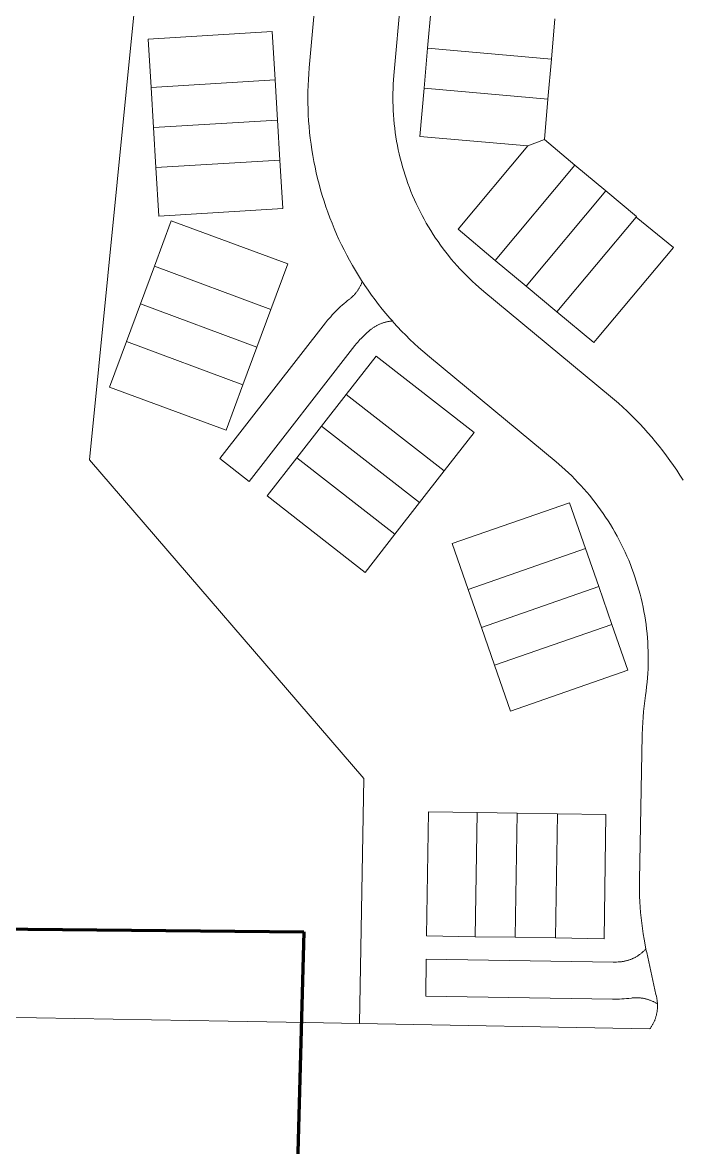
# Model space of a CAD drawing. Header units: feet. Extents: x 865220 to 2774701, y -2240498 to 961524.
# Drawn here: x 2768435 to 2768861, y 957282 to 958010 of the extents above; entities that cross this region are included whole.
import ezdxf

# ---------------------------------------------------------------- set-up
doc = ezdxf.new("R2010")
doc.units = ezdxf.units.FT
doc.header["$LTSCALE"] = 0.015
doc.header["$MEASUREMENT"] = 0
doc.layers.add('Parcels', color=7, linetype='Continuous', lineweight=0)
doc.layers.add('Route_3_PSAs', color=1, linetype='Continuous', lineweight=100)

msp = doc.modelspace()

# ---------------------------------------------------------------- linework, layer by layer
at = {"layer": 'Parcels', "lineweight": 5}
for p, q in [((2768620.62, 957980.34), (2768633.09, 958118.56)), ((2768687.86, 958113.62), (2768675.39, 957975.4)), ((2768515.11, 958094.34), (2768478.68, 957726.95)), ((2768699.4, 958018.95), (2768697.15, 957993.05)), ((2768779.42, 958011.99), (2768777.17, 957986.09)), ((2768596.74, 958003.83), (2768516.56, 957999.03)), ((2768516.56, 957999.03), (2768596.74, 958003.83)), ((2768598.62, 957972.56), (2768596.74, 958003.83)), ((2768596.74, 958003.83), (2768598.62, 957972.56)), ((2768518.44, 957967.75), (2768516.56, 957999.03)), ((2768694.89, 957967.15), (2768697.15, 957993.05)), ((2768777.17, 957986.09), (2768697.15, 957993.05)), ((2768774.92, 957960.19), (2768777.17, 957986.09)), ((2768777.17, 957986.09), (2768777.17, 957986.09)), ((2768620.32, 957976.56), (2768620.62, 957980.34)), ((2768518.44, 957967.75), (2768598.62, 957972.56)), ((2768600.17, 957946.61), (2768598.62, 957972.56)), ((2768598.62, 957972.56), (2768598.62, 957972.56)), ((2768598.62, 957972.56), (2768600.17, 957946.61)), ((2768619.9, 957968.98), (2768620.07, 957972.77)), ((2768620.07, 957972.77), (2768620.32, 957976.56)), ((2768675.17, 957972.58), (2768674.98, 957969.75)), ((2768675.39, 957975.4), (2768675.17, 957972.58)), ((2768518.44, 957967.75), (2768519.99, 957941.8)), ((2768519.99, 957941.8), (2768518.44, 957967.75)), ((2768619.75, 957961.39), (2768619.79, 957965.19)), ((2768619.79, 957965.19), (2768619.9, 957968.98)), ((2768674.77, 957964.08), (2768674.74, 957961.25)), ((2768674.85, 957966.91), (2768674.77, 957964.08)), ((2768674.98, 957969.75), (2768674.85, 957966.91)), ((2768694.89, 957967.15), (2768692.18, 957935.94)), ((2768694.89, 957967.15), (2768774.92, 957960.19)), ((2768694.89, 957967.15), (2768694.89, 957967.15)), ((2768619.77, 957957.6), (2768619.75, 957961.39)), ((2768619.86, 957953.81), (2768619.77, 957957.6)), ((2768674.74, 957961.25), (2768674.76, 957958.41)), ((2768674.76, 957958.41), (2768674.82, 957955.58)), ((2768772.64, 957934.03), (2768774.92, 957960.19)), ((2768774.92, 957960.19), (2768772.64, 957934.03)), ((2768620.01, 957950.01), (2768619.86, 957953.81)), ((2768620.23, 957946.23), (2768620.01, 957950.01)), ((2768674.82, 957955.58), (2768674.94, 957952.75)), ((2768674.94, 957952.75), (2768675.1, 957949.92)), ((2768675.1, 957949.92), (2768675.32, 957947.09)), ((2768600.17, 957946.61), (2768519.99, 957941.8)), ((2768519.99, 957941.8), (2768521.55, 957915.85)), ((2768521.55, 957915.85), (2768519.99, 957941.8)), ((2768601.73, 957920.66), (2768600.17, 957946.61)), ((2768600.17, 957946.61), (2768600.17, 957946.61)), ((2768620.52, 957942.44), (2768620.23, 957946.23)), ((2768620.88, 957938.67), (2768620.52, 957942.44)), ((2768675.32, 957947.09), (2768675.58, 957944.27)), ((2768675.58, 957944.27), (2768675.9, 957941.45)), ((2768675.9, 957941.45), (2768676.26, 957938.64)), ((2768621.3, 957934.9), (2768620.88, 957938.67)), ((2768621.78, 957931.13), (2768621.3, 957934.9)), ((2768676.26, 957938.64), (2768676.67, 957935.84)), ((2768676.67, 957935.84), (2768677.13, 957933.04)), ((2768692.18, 957935.94), (2768761.84, 957929.88)), ((2768761.84, 957929.88), (2768692.18, 957935.94)), ((2768772.64, 957934.03), (2768761.84, 957929.88)), ((2768792.36, 957917.54), (2768772.64, 957934.03)), ((2768772.64, 957934.03), (2768792.36, 957917.54)), ((2768622.33, 957927.38), (2768621.78, 957931.13)), ((2768622.95, 957923.63), (2768622.33, 957927.38)), ((2768677.13, 957933.04), (2768677.64, 957930.25)), ((2768677.64, 957930.25), (2768678.2, 957927.47)), ((2768678.2, 957927.47), (2768678.8, 957924.7)), ((2768761.84, 957929.88), (2768716.8, 957876.02)), ((2768716.8, 957876.02), (2768761.84, 957929.88)), ((2768601.73, 957920.66), (2768521.55, 957915.85)), ((2768603.6, 957889.38), (2768601.73, 957920.66)), ((2768601.73, 957920.66), (2768603.6, 957889.38)), ((2768601.73, 957920.66), (2768601.73, 957920.66)), ((2768623.63, 957919.9), (2768622.95, 957923.63)), ((2768624.38, 957916.18), (2768623.63, 957919.9)), ((2768678.8, 957924.7), (2768679.46, 957921.95)), ((2768679.46, 957921.95), (2768680.16, 957919.2)), ((2768521.55, 957915.85), (2768523.42, 957884.58)), ((2768625.19, 957912.48), (2768624.38, 957916.18)), ((2768626.06, 957908.78), (2768625.19, 957912.48)), ((2768680.16, 957919.2), (2768680.91, 957916.47)), ((2768680.91, 957916.47), (2768681.71, 957913.75)), ((2768681.71, 957913.75), (2768682.55, 957911.04)), ((2768740.84, 957855.92), (2768792.36, 957917.54)), ((2768792.36, 957917.54), (2768792.36, 957917.54)), ((2768792.36, 957917.54), (2768812.31, 957900.87)), ((2768627, 957905.11), (2768626.06, 957908.78)), ((2768628.01, 957901.45), (2768627, 957905.11)), ((2768682.55, 957911.04), (2768683.45, 957908.35)), ((2768683.45, 957908.35), (2768684.39, 957905.68)), ((2768684.39, 957905.68), (2768685.37, 957903.02)), ((2768629.08, 957897.81), (2768628.01, 957901.45)), ((2768630.21, 957894.19), (2768629.08, 957897.81)), ((2768685.37, 957903.02), (2768686.4, 957900.38)), ((2768686.4, 957900.38), (2768687.48, 957897.76)), ((2768687.48, 957897.76), (2768688.6, 957895.15)), ((2768812.31, 957900.87), (2768760.78, 957839.24)), ((2768812.31, 957900.87), (2768832.25, 957884.19)), ((2768812.31, 957900.87), (2768812.31, 957900.87)), ((2768631.4, 957890.58), (2768630.21, 957894.19)), ((2768632.66, 957887), (2768631.4, 957890.58)), ((2768688.6, 957895.15), (2768689.77, 957892.57)), ((2768689.77, 957892.57), (2768690.99, 957890.01)), ((2768603.6, 957889.38), (2768523.42, 957884.58)), ((2768633.98, 957883.45), (2768632.66, 957887)), ((2768635.36, 957879.91), (2768633.98, 957883.45)), ((2768690.99, 957890.01), (2768692.24, 957887.47)), ((2768692.24, 957887.47), (2768693.55, 957884.95)), ((2768693.55, 957884.95), (2768694.89, 957882.46)), ((2768832.04, 957883.94), (2768780.73, 957822.57)), ((2768832.04, 957883.94), (2768832.25, 957884.19)), ((2768832.25, 957884.19), (2768832.04, 957883.94)), ((2768832.04, 957883.94), (2768832.04, 957883.94)), ((2768856.03, 957864.31), (2768832.04, 957883.94)), ((2768832.04, 957883.94), (2768856.03, 957864.31)), ((2768531.42, 957881.49), (2768520.54, 957852.11)), ((2768520.54, 957852.11), (2768531.42, 957881.49)), ((2768606.75, 957853.59), (2768531.42, 957881.49)), ((2768531.42, 957881.49), (2768606.75, 957853.59)), ((2768636.8, 957876.4), (2768635.36, 957879.91)), ((2768638.31, 957872.92), (2768636.8, 957876.4)), ((2768694.89, 957882.46), (2768696.28, 957879.99)), ((2768696.28, 957879.99), (2768697.71, 957877.54)), ((2768697.71, 957877.54), (2768699.19, 957875.12)), ((2768716.8, 957876.02), (2768740.84, 957855.92)), ((2768639.87, 957869.46), (2768638.31, 957872.92)), ((2768641.49, 957866.03), (2768639.87, 957869.46)), ((2768699.19, 957875.12), (2768700.7, 957872.73)), ((2768700.7, 957872.73), (2768702.26, 957870.36)), ((2768702.26, 957870.36), (2768703.86, 957868.02)), ((2768643.18, 957862.63), (2768641.49, 957866.03)), ((2768644.92, 957859.26), (2768643.18, 957862.63)), ((2768703.86, 957868.02), (2768705.5, 957865.71)), ((2768705.5, 957865.71), (2768707.18, 957863.42)), ((2768707.18, 957863.42), (2768708.9, 957861.17)), ((2768708.9, 957861.17), (2768710.66, 957858.95)), ((2768806.67, 957805.27), (2768856.03, 957864.31)), ((2768856.03, 957864.31), (2768806.67, 957805.27)), ((2768856.03, 957864.31), (2768856.03, 957864.31)), ((2768646.72, 957855.93), (2768644.92, 957859.26)), ((2768648.58, 957852.62), (2768646.72, 957855.93)), ((2768710.66, 957858.95), (2768712.46, 957856.76)), ((2768712.46, 957856.76), (2768714.29, 957854.6)), ((2768714.29, 957854.6), (2768716.16, 957852.47)), ((2768760.78, 957839.24), (2768740.84, 957855.92)), ((2768511.51, 957827.73), (2768520.54, 957852.11)), ((2768595.87, 957824.21), (2768520.54, 957852.11)), ((2768520.54, 957852.11), (2768520.54, 957852.11)), ((2768595.87, 957824.21), (2768606.75, 957853.59)), ((2768650.5, 957849.34), (2768648.58, 957852.62)), ((2768652.47, 957846.1), (2768650.5, 957849.34)), ((2768716.16, 957852.47), (2768718.07, 957850.37)), ((2768718.07, 957850.37), (2768720.02, 957848.31)), ((2768720.02, 957848.31), (2768722, 957846.28)), ((2768654.5, 957842.9), (2768652.47, 957846.1)), ((2768653.79, 957839.56), (2768653.59, 957839.17)), ((2768653.59, 957839.17), (2768653.79, 957839.56)), ((2768653.98, 957839.95), (2768653.79, 957839.56)), ((2768654.16, 957840.34), (2768653.98, 957839.95)), ((2768653.98, 957839.95), (2768654.16, 957840.34)), ((2768654.16, 957840.34), (2768654.34, 957840.74)), ((2768654.51, 957841.15), (2768654.34, 957840.74)), ((2768654.93, 957842.24), (2768654.5, 957842.9)), ((2768654.67, 957841.55), (2768654.51, 957841.15)), ((2768654.51, 957841.15), (2768654.67, 957841.55)), ((2768654.93, 957842.24), (2768654.67, 957841.55)), ((2768654.67, 957841.55), (2768654.93, 957842.24)), ((2768656.59, 957839.73), (2768654.93, 957842.24)), ((2768654.93, 957842.24), (2768654.93, 957842.24)), ((2768658.73, 957836.6), (2768656.59, 957839.73)), ((2768722, 957846.28), (2768724.02, 957844.29)), ((2768724.02, 957844.29), (2768726.07, 957842.34)), ((2768726.07, 957842.34), (2768728.15, 957840.42)), ((2768728.15, 957840.42), (2768730.27, 957838.53)), ((2768648.01, 957831.97), (2768648.33, 957832.26)), ((2768648.33, 957832.26), (2768648.65, 957832.56)), ((2768648.65, 957832.56), (2768648.96, 957832.87)), ((2768649.27, 957833.17), (2768648.96, 957832.87)), ((2768648.96, 957832.87), (2768649.27, 957833.17)), ((2768649.57, 957833.49), (2768649.27, 957833.17)), ((2768649.87, 957833.81), (2768649.57, 957833.49)), ((2768649.57, 957833.49), (2768649.87, 957833.81)), ((2768650.16, 957834.13), (2768649.87, 957833.81)), ((2768649.87, 957833.81), (2768650.16, 957834.13)), ((2768650.16, 957834.13), (2768650.44, 957834.46)), ((2768650.72, 957834.8), (2768650.44, 957834.46)), ((2768651, 957835.14), (2768650.72, 957834.8)), ((2768650.72, 957834.8), (2768651, 957835.14)), ((2768651.26, 957835.48), (2768651, 957835.14)), ((2768651, 957835.14), (2768651.26, 957835.48)), ((2768651.53, 957835.83), (2768651.26, 957835.48)), ((2768651.26, 957835.48), (2768651.53, 957835.83)), ((2768651.78, 957836.19), (2768651.53, 957835.83)), ((2768651.53, 957835.83), (2768651.78, 957836.19)), ((2768651.78, 957836.19), (2768652.03, 957836.55)), ((2768652.27, 957836.91), (2768652.03, 957836.55)), ((2768652.27, 957836.91), (2768652.51, 957837.27)), ((2768652.51, 957837.27), (2768652.74, 957837.64)), ((2768652.96, 957838.02), (2768652.74, 957837.64)), ((2768653.18, 957838.4), (2768652.96, 957838.02)), ((2768652.96, 957838.02), (2768653.18, 957838.4)), ((2768653.39, 957838.78), (2768653.18, 957838.4)), ((2768653.18, 957838.4), (2768653.39, 957838.78)), ((2768653.39, 957838.78), (2768653.59, 957839.17)), ((2768660.92, 957833.5), (2768658.73, 957836.6)), ((2768663.17, 957830.44), (2768660.92, 957833.5)), ((2768730.27, 957838.53), (2768733.4, 957835.86)), ((2768733.4, 957835.86), (2768815.27, 957767.89)), ((2768760.78, 957839.24), (2768780.73, 957822.57)), ((2768511.51, 957827.73), (2768502.48, 957803.35)), ((2768586.84, 957799.84), (2768511.51, 957827.73)), ((2768639.76, 957824.92), (2768638.67, 957823.86)), ((2768638.67, 957823.86), (2768639.76, 957824.92)), ((2768640.86, 957825.96), (2768639.76, 957824.92)), ((2768640.86, 957825.96), (2768641.99, 957826.98)), ((2768643.13, 957827.98), (2768641.99, 957826.98)), ((2768643.13, 957827.98), (2768644.29, 957828.96)), ((2768645.47, 957829.92), (2768644.29, 957828.96)), ((2768644.29, 957828.96), (2768645.47, 957829.92)), ((2768645.47, 957829.92), (2768646.66, 957830.86)), ((2768647.01, 957831.13), (2768646.66, 957830.86)), ((2768647.01, 957831.13), (2768647.34, 957831.4)), ((2768647.68, 957831.68), (2768647.34, 957831.4)), ((2768647.34, 957831.4), (2768647.68, 957831.68)), ((2768648.01, 957831.97), (2768647.68, 957831.68)), ((2768647.68, 957831.68), (2768648.01, 957831.97)), ((2768665.48, 957827.43), (2768663.17, 957830.44)), ((2768667.83, 957824.45), (2768665.48, 957827.43)), ((2768595.87, 957824.21), (2768586.84, 957799.84)), ((2768595.87, 957824.21), (2768595.87, 957824.21)), ((2768633.51, 957818.3), (2768632.54, 957817.13)), ((2768632.54, 957817.13), (2768633.51, 957818.3)), ((2768633.51, 957818.3), (2768634.5, 957819.45)), ((2768635.51, 957820.58), (2768634.5, 957819.45)), ((2768634.5, 957819.45), (2768635.51, 957820.58)), ((2768636.55, 957821.69), (2768635.51, 957820.58)), ((2768635.51, 957820.58), (2768636.55, 957821.69)), ((2768637.6, 957822.79), (2768636.55, 957821.69)), ((2768636.55, 957821.69), (2768637.6, 957822.79)), ((2768638.67, 957823.86), (2768637.6, 957822.79)), ((2768637.6, 957822.79), (2768638.67, 957823.86)), ((2768670.24, 957821.52), (2768667.83, 957824.45)), ((2768672.69, 957818.63), (2768670.24, 957821.52)), ((2768674.38, 957816.7), (2768672.69, 957818.63)), ((2768780.73, 957822.57), (2768804.51, 957802.69)), ((2768631.24, 957815.51), (2768562.79, 957727.76)), ((2768562.79, 957727.76), (2768631.24, 957815.51)), ((2768632.54, 957817.13), (2768631.24, 957815.51)), ((2768631.24, 957815.51), (2768632.54, 957817.13)), ((2768658.98, 957809.96), (2768659.83, 957810.67)), ((2768659.83, 957810.67), (2768658.98, 957809.96)), ((2768659.83, 957810.67), (2768660.68, 957811.36)), ((2768660.68, 957811.36), (2768659.83, 957810.67)), ((2768660.68, 957811.36), (2768661.1, 957811.68)), ((2768661.1, 957811.68), (2768661.45, 957811.94)), ((2768661.45, 957811.94), (2768661.1, 957811.68)), ((2768661.8, 957812.19), (2768661.45, 957811.94)), ((2768661.8, 957812.19), (2768662.16, 957812.44)), ((2768662.16, 957812.44), (2768662.52, 957812.68)), ((2768662.52, 957812.68), (2768662.16, 957812.44)), ((2768662.52, 957812.68), (2768662.89, 957812.92)), ((2768662.89, 957812.92), (2768662.52, 957812.68)), ((2768663.26, 957813.15), (2768662.89, 957812.92)), ((2768663.26, 957813.15), (2768663.64, 957813.37)), ((2768663.64, 957813.37), (2768663.26, 957813.15)), ((2768664.01, 957813.59), (2768663.64, 957813.37)), ((2768664.01, 957813.59), (2768664.4, 957813.8)), ((2768664.4, 957813.8), (2768664.01, 957813.59)), ((2768664.4, 957813.8), (2768664.78, 957814)), ((2768664.78, 957814), (2768665.17, 957814.2)), ((2768665.17, 957814.2), (2768665.57, 957814.39)), ((2768665.57, 957814.39), (2768665.17, 957814.2)), ((2768665.57, 957814.39), (2768665.96, 957814.57)), ((2768665.96, 957814.57), (2768665.57, 957814.39)), ((2768666.36, 957814.74), (2768665.96, 957814.57)), ((2768666.36, 957814.74), (2768666.76, 957814.91)), ((2768666.76, 957814.91), (2768667.17, 957815.07)), ((2768667.17, 957815.07), (2768666.76, 957814.91)), ((2768667.17, 957815.07), (2768667.58, 957815.23)), ((2768667.58, 957815.23), (2768667.17, 957815.07)), ((2768667.58, 957815.23), (2768667.99, 957815.38)), ((2768667.99, 957815.38), (2768667.58, 957815.23)), ((2768667.99, 957815.38), (2768668.4, 957815.52)), ((2768668.4, 957815.52), (2768667.99, 957815.38)), ((2768668.4, 957815.52), (2768668.82, 957815.65)), ((2768668.82, 957815.65), (2768668.4, 957815.52)), ((2768669.23, 957815.77), (2768668.82, 957815.65)), ((2768669.65, 957815.89), (2768669.23, 957815.77)), ((2768670.08, 957816), (2768669.65, 957815.89)), ((2768670.08, 957816), (2768670.5, 957816.11)), ((2768670.5, 957816.11), (2768670.93, 957816.2)), ((2768670.93, 957816.2), (2768670.5, 957816.11)), ((2768670.93, 957816.2), (2768671.35, 957816.29)), ((2768671.35, 957816.29), (2768670.93, 957816.2)), ((2768671.35, 957816.29), (2768671.78, 957816.37)), ((2768671.78, 957816.37), (2768671.35, 957816.29)), ((2768672.21, 957816.45), (2768671.78, 957816.37)), ((2768672.64, 957816.51), (2768672.21, 957816.45)), ((2768673.08, 957816.57), (2768672.64, 957816.51)), ((2768673.08, 957816.57), (2768673.51, 957816.62)), ((2768673.51, 957816.62), (2768673.94, 957816.66)), ((2768673.94, 957816.66), (2768673.51, 957816.62)), ((2768674.38, 957816.7), (2768673.94, 957816.66)), ((2768674.38, 957816.7), (2768674.38, 957816.7)), ((2768675.2, 957815.78), (2768674.38, 957816.7)), ((2768677.75, 957812.97), (2768675.2, 957815.78)), ((2768680.36, 957810.21), (2768677.75, 957812.97)), ((2768683.01, 957807.5), (2768680.36, 957810.21)), ((2768491.6, 957773.97), (2768502.48, 957803.35)), ((2768577.81, 957775.46), (2768502.48, 957803.35)), ((2768502.48, 957803.35), (2768577.81, 957775.46)), ((2768651.99, 957802.98), (2768651.28, 957802.14)), ((2768652.71, 957803.81), (2768651.99, 957802.98)), ((2768652.71, 957803.81), (2768653.44, 957804.63)), ((2768653.44, 957804.63), (2768652.71, 957803.81)), ((2768653.44, 957804.63), (2768654.2, 957805.43)), ((2768654.2, 957805.43), (2768653.44, 957804.63)), ((2768654.2, 957805.43), (2768654.96, 957806.22)), ((2768654.96, 957806.22), (2768655.74, 957806.99)), ((2768655.74, 957806.99), (2768654.96, 957806.22)), ((2768655.74, 957806.99), (2768656.53, 957807.76)), ((2768656.53, 957807.76), (2768657.34, 957808.51)), ((2768658.15, 957809.24), (2768657.34, 957808.51)), ((2768658.15, 957809.24), (2768658.98, 957809.96)), ((2768658.98, 957809.96), (2768658.15, 957809.24)), ((2768685.71, 957804.83), (2768683.01, 957807.5)), ((2768688.46, 957802.22), (2768685.71, 957804.83)), ((2768804.51, 957802.69), (2768806.67, 957805.27)), ((2768806.67, 957805.27), (2768804.51, 957802.69)), ((2768577.81, 957775.46), (2768586.84, 957799.84)), ((2768586.84, 957799.84), (2768577.81, 957775.46)), ((2768581.71, 957713), (2768650.16, 957800.75)), ((2768650.16, 957800.75), (2768581.71, 957713)), ((2768586.84, 957799.84), (2768586.84, 957799.84)), ((2768650.16, 957800.75), (2768651.28, 957802.14)), ((2768691.25, 957799.65), (2768688.46, 957802.22)), ((2768694.08, 957797.12), (2768691.25, 957799.65)), ((2768698.28, 957793.55), (2768694.08, 957797.12)), ((2768644.6, 957769.23), (2768663.87, 957793.94)), ((2768663.87, 957793.94), (2768727.2, 957744.53)), ((2768780.14, 957725.58), (2768698.28, 957793.55)), ((2768566.93, 957746.08), (2768491.6, 957773.97)), ((2768566.93, 957746.08), (2768577.81, 957775.46)), ((2768577.81, 957775.46), (2768566.93, 957746.08)), ((2768577.81, 957775.46), (2768577.81, 957775.46)), ((2768644.6, 957769.23), (2768628.61, 957748.74)), ((2768707.93, 957719.83), (2768644.6, 957769.23)), ((2768815.27, 957767.89), (2768820.45, 957763.46)), ((2768820.45, 957763.46), (2768823.3, 957760.89)), ((2768823.3, 957760.89), (2768826.11, 957758.28)), ((2768826.11, 957758.28), (2768828.87, 957755.61)), ((2768828.87, 957755.61), (2768831.59, 957752.9)), ((2768831.59, 957752.9), (2768834.26, 957750.14)), ((2768612.62, 957728.24), (2768628.61, 957748.74)), ((2768691.94, 957699.33), (2768628.61, 957748.74)), ((2768834.26, 957750.14), (2768836.88, 957747.33)), ((2768836.88, 957747.33), (2768839.45, 957744.48)), ((2768707.93, 957719.83), (2768727.2, 957744.53)), ((2768839.45, 957744.48), (2768841.97, 957741.58)), ((2768841.97, 957741.58), (2768844.43, 957738.64)), ((2768844.43, 957738.64), (2768846.85, 957735.66)), ((2768846.85, 957735.66), (2768849.22, 957732.64)), ((2768849.22, 957732.64), (2768851.53, 957729.57)), ((2768478.68, 957726.95), (2768655.99, 957520.85)), ((2768581.71, 957713), (2768562.79, 957727.76)), ((2768612.62, 957728.24), (2768593.35, 957703.53)), ((2768612.62, 957728.24), (2768675.95, 957678.83)), ((2768612.62, 957728.24), (2768612.62, 957728.24)), ((2768675.95, 957678.83), (2768612.62, 957728.24)), ((2768783.92, 957722.35), (2768780.14, 957725.58)), ((2768851.53, 957729.57), (2768853.79, 957726.47)), ((2768853.79, 957726.47), (2768855.99, 957723.32)), ((2768855.99, 957723.32), (2768858.14, 957720.14)), ((2768691.94, 957699.33), (2768707.93, 957719.83)), ((2768707.93, 957719.83), (2768707.93, 957719.83)), ((2768786.07, 957720.42), (2768783.92, 957722.35)), ((2768788.17, 957718.46), (2768786.07, 957720.42)), ((2768790.25, 957716.46), (2768788.17, 957718.46)), ((2768792.29, 957714.43), (2768790.25, 957716.46)), ((2768858.14, 957720.14), (2768860.23, 957716.92)), ((2768860.23, 957716.92), (2768862.27, 957713.66)), ((2768794.29, 957712.36), (2768792.29, 957714.43)), ((2768796.26, 957710.26), (2768794.29, 957712.36)), ((2768798.19, 957708.12), (2768796.26, 957710.26)), ((2768593.35, 957703.53), (2768656.68, 957654.13)), ((2768593.35, 957703.53), (2768593.35, 957703.53)), ((2768656.68, 957654.13), (2768593.35, 957703.53)), ((2768800.08, 957705.95), (2768798.19, 957708.12)), ((2768801.93, 957703.75), (2768800.08, 957705.95)), ((2768803.75, 957701.51), (2768801.93, 957703.75)), ((2768805.52, 957699.24), (2768803.75, 957701.51)), ((2768675.95, 957678.83), (2768691.94, 957699.33)), ((2768691.94, 957699.33), (2768675.95, 957678.83)), ((2768788.83, 957699.18), (2768713, 957672.71)), ((2768799.16, 957669.6), (2768788.83, 957699.18)), ((2768788.83, 957699.18), (2768799.16, 957669.6)), ((2768807.26, 957696.95), (2768805.52, 957699.24)), ((2768808.95, 957694.62), (2768807.26, 957696.95)), ((2768810.61, 957692.26), (2768808.95, 957694.62)), ((2768812.22, 957689.88), (2768810.61, 957692.26)), ((2768813.79, 957687.46), (2768812.22, 957689.88)), ((2768815.32, 957685.02), (2768813.79, 957687.46)), ((2768816.81, 957682.56), (2768815.32, 957685.02)), ((2768818.25, 957680.07), (2768816.81, 957682.56)), ((2768819.65, 957677.55), (2768818.25, 957680.07)), ((2768675.95, 957678.83), (2768656.68, 957654.13)), ((2768675.95, 957678.83), (2768675.95, 957678.83)), ((2768713, 957672.71), (2768713, 957672.71)), ((2768723.32, 957643.13), (2768713, 957672.71)), ((2768821, 957675.01), (2768819.65, 957677.55)), ((2768822.31, 957672.44), (2768821, 957675.01)), ((2768823.58, 957669.86), (2768822.31, 957672.44)), ((2768799.16, 957669.6), (2768723.32, 957643.13)), ((2768723.32, 957643.13), (2768799.16, 957669.6)), ((2768799.16, 957669.6), (2768807.73, 957645.06)), ((2768824.8, 957667.25), (2768823.58, 957669.86)), ((2768825.97, 957664.62), (2768824.8, 957667.25)), ((2768827.1, 957661.97), (2768825.97, 957664.62)), ((2768828.18, 957659.3), (2768827.1, 957661.97)), ((2768829.22, 957656.62), (2768828.18, 957659.3)), ((2768830.21, 957653.91), (2768829.22, 957656.62)), ((2768831.15, 957651.19), (2768830.21, 957653.91)), ((2768832.04, 957648.45), (2768831.15, 957651.19)), ((2768731.89, 957618.59), (2768723.32, 957643.13)), ((2768723.32, 957643.13), (2768723.32, 957643.13)), ((2768807.73, 957645.06), (2768731.89, 957618.59)), ((2768807.73, 957645.06), (2768807.73, 957645.06)), ((2768807.73, 957645.06), (2768816.29, 957620.51)), ((2768832.89, 957645.7), (2768832.04, 957648.45)), ((2768833.69, 957642.93), (2768832.89, 957645.7)), ((2768834.43, 957640.15), (2768833.69, 957642.93)), ((2768835.13, 957637.36), (2768834.43, 957640.15)), ((2768835.78, 957634.56), (2768835.13, 957637.36)), ((2768836.39, 957631.74), (2768835.78, 957634.56)), ((2768836.94, 957628.91), (2768836.39, 957631.74)), ((2768837.44, 957626.08), (2768836.94, 957628.91)), ((2768837.9, 957623.24), (2768837.44, 957626.08)), ((2768838.3, 957620.38), (2768837.9, 957623.24)), ((2768740.46, 957594.04), (2768731.89, 957618.59)), ((2768816.29, 957620.51), (2768740.46, 957594.04)), ((2768816.29, 957620.51), (2768816.29, 957620.51)), ((2768816.29, 957620.51), (2768826.62, 957590.93)), ((2768838.66, 957617.53), (2768838.3, 957620.38)), ((2768838.96, 957614.66), (2768838.66, 957617.53)), ((2768839.22, 957611.8), (2768838.96, 957614.66)), ((2768839.42, 957608.92), (2768839.22, 957611.8)), ((2768839.58, 957606.05), (2768839.42, 957608.92)), ((2768839.68, 957603.17), (2768839.58, 957606.05)), ((2768839.73, 957600.29), (2768839.68, 957603.17)), ((2768839.74, 957597.41), (2768839.73, 957600.29)), ((2768740.46, 957594.04), (2768750.78, 957564.46)), ((2768740.46, 957594.04), (2768740.46, 957594.04)), ((2768750.78, 957564.46), (2768740.46, 957594.04)), ((2768839.59, 957591.66), (2768839.69, 957594.53)), ((2768839.69, 957594.53), (2768839.74, 957597.41)), ((2768750.78, 957564.46), (2768826.62, 957590.93)), ((2768826.62, 957590.93), (2768750.78, 957564.46)), ((2768839, 957583.04), (2768839.25, 957585.91)), ((2768839.25, 957585.91), (2768839.45, 957588.78)), ((2768839.45, 957588.78), (2768839.59, 957591.66)), ((2768838.36, 957577.32), (2768838.7, 957580.17)), ((2768838.7, 957580.17), (2768839, 957583.04)), ((2768837.06, 957567.54), (2768837.48, 957571.01)), ((2768837.48, 957571.01), (2768837.96, 957574.46)), ((2768837.96, 957574.46), (2768838.36, 957577.32)), ((2768836.4, 957560.59), (2768836.7, 957564.07)), ((2768836.7, 957564.07), (2768837.06, 957567.54)), ((2768835.98, 957553.63), (2768836.16, 957557.11)), ((2768836.16, 957557.11), (2768836.4, 957560.59)), ((2768834.08, 957455.13), (2768835.84, 957548.91)), ((2768835.84, 957548.91), (2768835.98, 957553.63)), ((2768655.99, 957520.85), (2768653.15, 957362.4)), ((2768697.75, 957499.34), (2768696.51, 957419.02)), ((2768697.75, 957499.34), (2768729.08, 957498.85)), ((2768729.08, 957498.85), (2768727.83, 957418.54)), ((2768755.07, 957498.45), (2768729.08, 957498.85)), ((2768729.08, 957498.85), (2768729.08, 957498.85)), ((2768729.08, 957498.85), (2768755.07, 957498.45)), ((2768753.83, 957418.14), (2768755.07, 957498.45)), ((2768781.06, 957498.05), (2768755.07, 957498.45)), ((2768755.07, 957498.45), (2768781.06, 957498.05)), ((2768779.82, 957417.73), (2768781.06, 957498.05)), ((2768812.39, 957497.56), (2768781.06, 957498.05)), ((2768781.06, 957498.05), (2768781.06, 957498.05)), ((2768811.15, 957417.25), (2768812.39, 957497.56)), ((2768812.39, 957497.56), (2768811.15, 957417.25)), ((2768834.04, 957451.64), (2768834.08, 957455.13)), ((2768834.07, 957448.15), (2768834.04, 957451.64)), ((2768834.15, 957444.66), (2768834.07, 957448.15)), ((2768834.3, 957441.17), (2768834.15, 957444.66)), ((2768834.51, 957437.69), (2768834.3, 957441.17)), ((2768834.78, 957434.21), (2768834.51, 957437.69)), ((2768835.11, 957430.73), (2768834.78, 957434.21)), ((2768835.5, 957427.26), (2768835.11, 957430.73)), ((2768835.95, 957423.8), (2768835.5, 957427.26)), ((2768727.83, 957418.54), (2768696.51, 957419.02)), ((2768727.83, 957418.54), (2768753.83, 957418.14)), ((2768753.83, 957418.14), (2768727.83, 957418.54)), ((2768727.83, 957418.54), (2768727.83, 957418.54)), ((2768753.83, 957418.14), (2768779.82, 957417.73)), ((2768779.82, 957417.73), (2768753.83, 957418.14)), ((2768779.82, 957417.73), (2768811.15, 957417.25)), ((2768779.82, 957417.73), (2768779.82, 957417.73)), ((2768811.15, 957417.25), (2768779.82, 957417.73)), ((2768836.46, 957420.35), (2768835.95, 957423.8)), ((2768837.03, 957416.91), (2768836.46, 957420.35)), ((2768838.22, 957410.72), (2768837.03, 957416.91)), ((2768837.74, 957410.19), (2768837.44, 957409.87)), ((2768837.44, 957409.87), (2768837.74, 957410.19)), ((2768837.74, 957410.19), (2768838.22, 957410.72)), ((2768838.47, 957409.5), (2768838.22, 957410.72)), ((2768695.9, 957380.03), (2768696.27, 957404.03)), ((2768696.27, 957404.03), (2768816.97, 957402.16)), ((2768825.11, 957402.84), (2768824.68, 957402.74)), ((2768825.11, 957402.84), (2768825.53, 957402.94)), ((2768825.95, 957403.05), (2768825.53, 957402.94)), ((2768826.37, 957403.17), (2768825.95, 957403.05)), ((2768825.95, 957403.05), (2768826.37, 957403.17)), ((2768826.79, 957403.3), (2768826.37, 957403.17)), ((2768826.37, 957403.17), (2768826.79, 957403.3)), ((2768826.79, 957403.3), (2768827.21, 957403.43)), ((2768827.21, 957403.43), (2768827.62, 957403.57)), ((2768828.03, 957403.72), (2768827.62, 957403.57)), ((2768827.62, 957403.57), (2768828.03, 957403.72)), ((2768828.03, 957403.72), (2768828.44, 957403.87)), ((2768828.85, 957404.03), (2768828.44, 957403.87)), ((2768828.85, 957404.03), (2768829.25, 957404.2)), ((2768829.65, 957404.37), (2768829.25, 957404.2)), ((2768829.25, 957404.2), (2768829.65, 957404.37)), ((2768830.04, 957404.56), (2768829.65, 957404.37)), ((2768829.65, 957404.37), (2768830.04, 957404.56)), ((2768830.04, 957404.56), (2768830.44, 957404.75)), ((2768830.83, 957404.94), (2768830.44, 957404.75)), ((2768830.44, 957404.75), (2768830.83, 957404.94)), ((2768831.21, 957405.15), (2768830.83, 957404.94)), ((2768830.83, 957404.94), (2768831.21, 957405.15)), ((2768831.21, 957405.15), (2768831.6, 957405.35)), ((2768831.98, 957405.57), (2768831.6, 957405.35)), ((2768831.6, 957405.35), (2768831.98, 957405.57)), ((2768831.98, 957405.57), (2768832.35, 957405.79)), ((2768832.72, 957406.02), (2768832.35, 957405.79)), ((2768832.72, 957406.02), (2768833.09, 957406.26)), ((2768833.45, 957406.5), (2768833.09, 957406.26)), ((2768833.09, 957406.26), (2768833.45, 957406.5)), ((2768833.81, 957406.75), (2768833.45, 957406.5)), ((2768833.45, 957406.5), (2768833.81, 957406.75)), ((2768834.16, 957407), (2768833.81, 957406.75)), ((2768834.51, 957407.26), (2768834.16, 957407)), ((2768834.16, 957407), (2768834.51, 957407.26)), ((2768834.86, 957407.53), (2768834.51, 957407.26)), ((2768835.2, 957407.8), (2768834.86, 957407.53)), ((2768834.86, 957407.53), (2768835.2, 957407.8)), ((2768835.54, 957408.08), (2768835.2, 957407.8)), ((2768835.2, 957407.8), (2768835.54, 957408.08)), ((2768835.87, 957408.37), (2768835.54, 957408.08)), ((2768835.54, 957408.08), (2768835.87, 957408.37)), ((2768836.19, 957408.66), (2768835.87, 957408.37)), ((2768835.87, 957408.37), (2768836.19, 957408.66)), ((2768836.51, 957408.95), (2768836.19, 957408.66)), ((2768836.19, 957408.66), (2768836.51, 957408.95)), ((2768836.51, 957408.95), (2768836.83, 957409.25)), ((2768837.14, 957409.56), (2768836.83, 957409.25)), ((2768837.14, 957409.56), (2768837.44, 957409.87)), ((2768838.74, 957408.28), (2768838.47, 957409.5)), ((2768844.7, 957381.27), (2768838.74, 957408.28)), ((2768816.97, 957402.16), (2768818.07, 957402.15)), ((2768819.17, 957402.16), (2768818.07, 957402.15)), ((2768820.36, 957402.2), (2768819.17, 957402.16)), ((2768819.17, 957402.16), (2768820.36, 957402.2)), ((2768820.8, 957402.22), (2768820.36, 957402.2)), ((2768821.23, 957402.25), (2768820.8, 957402.22)), ((2768820.8, 957402.22), (2768821.23, 957402.25)), ((2768821.67, 957402.28), (2768821.23, 957402.25)), ((2768821.23, 957402.25), (2768821.67, 957402.28)), ((2768821.67, 957402.28), (2768822.1, 957402.32)), ((2768822.53, 957402.38), (2768822.1, 957402.32)), ((2768822.1, 957402.32), (2768822.53, 957402.38)), ((2768822.97, 957402.43), (2768822.53, 957402.38)), ((2768822.53, 957402.38), (2768822.97, 957402.43)), ((2768823.4, 957402.5), (2768822.97, 957402.43)), ((2768822.97, 957402.43), (2768823.4, 957402.5)), ((2768823.4, 957402.5), (2768823.83, 957402.57)), ((2768824.26, 957402.65), (2768823.83, 957402.57)), ((2768823.83, 957402.57), (2768824.26, 957402.65)), ((2768824.68, 957402.74), (2768824.26, 957402.65)), ((2768844.97, 957380.03), (2768844.7, 957381.27)), ((2768816.6, 957378.16), (2768695.9, 957380.03)), ((2768816.6, 957378.16), (2768818.11, 957378.15)), ((2768818.11, 957378.15), (2768816.6, 957378.16)), ((2768819.63, 957378.17), (2768818.11, 957378.15)), ((2768819.63, 957378.17), (2768821.15, 957378.21)), ((2768822.67, 957378.28), (2768821.15, 957378.21)), ((2768822.67, 957378.28), (2768824.18, 957378.38)), ((2768824.18, 957378.38), (2768822.67, 957378.28)), ((2768825.7, 957378.5), (2768824.18, 957378.38)), ((2768827.21, 957378.65), (2768825.7, 957378.5)), ((2768827.21, 957378.65), (2768828.96, 957378.85)), ((2768828.96, 957378.85), (2768827.21, 957378.65)), ((2768828.96, 957378.85), (2768829.45, 957378.91)), ((2768829.45, 957378.91), (2768829.89, 957378.95)), ((2768830.32, 957378.99), (2768829.89, 957378.95)), ((2768830.32, 957378.99), (2768830.76, 957379.02)), ((2768830.76, 957379.02), (2768830.32, 957378.99)), ((2768831.2, 957379.04), (2768830.76, 957379.02)), ((2768831.2, 957379.04), (2768831.63, 957379.05)), ((2768831.63, 957379.05), (2768831.2, 957379.04)), ((2768831.63, 957379.05), (2768832.07, 957379.05)), ((2768832.07, 957379.05), (2768832.5, 957379.05)), ((2768832.5, 957379.05), (2768832.07, 957379.05)), ((2768832.5, 957379.05), (2768832.94, 957379.04)), ((2768832.94, 957379.04), (2768832.5, 957379.05)), ((2768833.38, 957379.02), (2768832.94, 957379.04)), ((2768833.38, 957379.02), (2768833.81, 957379)), ((2768833.81, 957379), (2768833.38, 957379.02)), ((2768834.25, 957378.96), (2768833.81, 957379)), ((2768834.25, 957378.96), (2768834.68, 957378.92)), ((2768834.68, 957378.92), (2768834.25, 957378.96)), ((2768834.68, 957378.92), (2768835.11, 957378.88)), ((2768835.11, 957378.88), (2768834.68, 957378.92)), ((2768835.11, 957378.88), (2768835.55, 957378.82)), ((2768835.55, 957378.82), (2768835.98, 957378.76)), ((2768835.98, 957378.76), (2768835.55, 957378.82)), ((2768836.41, 957378.69), (2768835.98, 957378.76)), ((2768836.84, 957378.61), (2768836.41, 957378.69)), ((2768836.84, 957378.61), (2768837.27, 957378.52)), ((2768837.27, 957378.52), (2768836.84, 957378.61)), ((2768837.69, 957378.43), (2768837.27, 957378.52)), ((2768837.69, 957378.43), (2768838.12, 957378.33)), ((2768838.12, 957378.33), (2768838.54, 957378.22)), ((2768838.54, 957378.22), (2768838.96, 957378.1)), ((2768838.96, 957378.1), (2768839.38, 957377.98)), ((2768839.79, 957377.85), (2768839.38, 957377.98)), ((2768840.21, 957377.71), (2768839.79, 957377.85)), ((2768840.21, 957377.71), (2768840.62, 957377.57)), ((2768840.62, 957377.57), (2768840.21, 957377.71)), ((2768840.62, 957377.57), (2768841.03, 957377.42)), ((2768841.03, 957377.42), (2768840.62, 957377.57)), ((2768841.44, 957377.26), (2768841.03, 957377.42)), ((2768841.44, 957377.26), (2768841.84, 957377.09)), ((2768841.84, 957377.09), (2768841.44, 957377.26)), ((2768841.84, 957377.09), (2768842.24, 957376.92)), ((2768842.24, 957376.92), (2768841.84, 957377.09)), ((2768842.24, 957376.92), (2768842.64, 957376.74)), ((2768843.03, 957376.55), (2768842.64, 957376.74)), ((2768843.03, 957376.55), (2768843.42, 957376.36)), ((2768843.81, 957376.16), (2768843.42, 957376.36)), ((2768843.81, 957376.16), (2768844.19, 957375.95)), ((2768844.19, 957375.95), (2768843.81, 957376.16)), ((2768844.57, 957375.74), (2768844.19, 957375.95)), ((2768844.95, 957375.52), (2768844.57, 957375.74)), ((2768844.95, 957375.52), (2768845.32, 957375.29)), ((2768845.22, 957378.8), (2768844.97, 957380.03)), ((2768845.34, 957378.16), (2768845.22, 957378.8)), ((2768845.32, 957375.29), (2768845.69, 957375.13)), ((2768845.42, 957377.73), (2768845.34, 957378.16)), ((2768845.48, 957377.3), (2768845.42, 957377.73)), ((2768845.54, 957376.86), (2768845.48, 957377.3)), ((2768845.59, 957376.43), (2768845.54, 957376.86)), ((2768845.63, 957376), (2768845.59, 957376.43)), ((2768845.66, 957375.56), (2768845.63, 957376)), ((2768845.69, 957375.13), (2768845.66, 957375.56)), ((2768845.69, 957375.13), (2768845.69, 957375.13)), ((2768845.71, 957374.69), (2768845.69, 957375.13)), ((2768845.72, 957374.25), (2768845.71, 957374.69)), ((2768845.72, 957373.82), (2768845.72, 957374.25)), ((2768845.72, 957373.38), (2768845.72, 957373.82)), ((2768335.9, 957368.08), (2768568.32, 957363.92)), ((2768844.49, 957366.09), (2768844.63, 957366.51)), ((2768844.63, 957366.51), (2768844.75, 957366.93)), ((2768844.75, 957366.93), (2768844.87, 957367.35)), ((2768844.87, 957367.35), (2768844.98, 957367.77)), ((2768844.98, 957367.77), (2768845.08, 957368.19)), ((2768845.08, 957368.19), (2768845.17, 957368.62)), ((2768845.17, 957368.62), (2768845.26, 957369.05)), ((2768845.26, 957369.05), (2768845.34, 957369.48)), ((2768845.34, 957369.48), (2768845.41, 957369.91)), ((2768845.41, 957369.91), (2768845.48, 957370.34)), ((2768845.48, 957370.34), (2768845.53, 957370.77)), ((2768845.53, 957370.77), (2768845.58, 957371.2)), ((2768845.58, 957371.2), (2768845.63, 957371.64)), ((2768845.63, 957371.64), (2768845.66, 957372.07)), ((2768845.66, 957372.07), (2768845.69, 957372.51)), ((2768845.69, 957372.51), (2768845.71, 957372.94)), ((2768845.71, 957372.94), (2768845.72, 957373.38)), ((2768568.32, 957363.92), (2768618.32, 957363.03)), ((2768618.32, 957363.03), (2768653.15, 957362.4)), ((2768653.15, 957362.4), (2768840.25, 957359.06)), ((2768840.92, 957359.1), (2768840.94, 957359.13)), ((2768840.94, 957359.13), (2768841.19, 957359.48)), ((2768841.19, 957359.48), (2768841.44, 957359.84)), ((2768841.44, 957359.84), (2768841.68, 957360.2)), ((2768841.68, 957360.2), (2768841.92, 957360.57)), ((2768841.92, 957360.57), (2768842.14, 957360.94)), ((2768842.14, 957360.94), (2768842.37, 957361.32)), ((2768842.37, 957361.32), (2768842.58, 957361.7)), ((2768842.58, 957361.7), (2768842.79, 957362.08)), ((2768842.79, 957362.08), (2768842.99, 957362.47)), ((2768842.99, 957362.47), (2768843.19, 957362.86)), ((2768843.19, 957362.86), (2768843.37, 957363.25)), ((2768843.37, 957363.25), (2768843.56, 957363.65)), ((2768843.56, 957363.65), (2768843.73, 957364.05)), ((2768843.73, 957364.05), (2768843.9, 957364.45)), ((2768843.9, 957364.45), (2768844.06, 957364.86)), ((2768844.06, 957364.86), (2768844.21, 957365.27)), ((2768844.21, 957365.27), (2768844.36, 957365.68)), ((2768844.36, 957365.68), (2768844.49, 957366.09)), ((2768840.25, 957359.06), (2768840.92, 957359.1))]:
    msp.add_line(p, q, dxfattribs=at)
at = {"layer": 'Route_3_PSAs', "ltscale": 50, "flags": 128}
msp.add_lwpolyline([(2765847.87, 957447.67), (2768617.23, 957421.73), (2768600.14, 956806.71), (2768477.79, 956145.17), (2768507.84, 955585.08), (2769992.35, 955585.08), (2769862.15, 953817.73), (2766205.47, 950780.91), (2765276.3, 950776.5), (2764380.6, 951883.97), (2763720.61, 951883.97), (2763786.15, 954650.6), (2764381.09, 954801.47), (2766461.24, 954801.47), (2766410.22, 955994.14), (2765829.65, 956000.33), (2765847.87, 957447.67)], dxfattribs=at)

doc.saveas('drawing.dxf')
